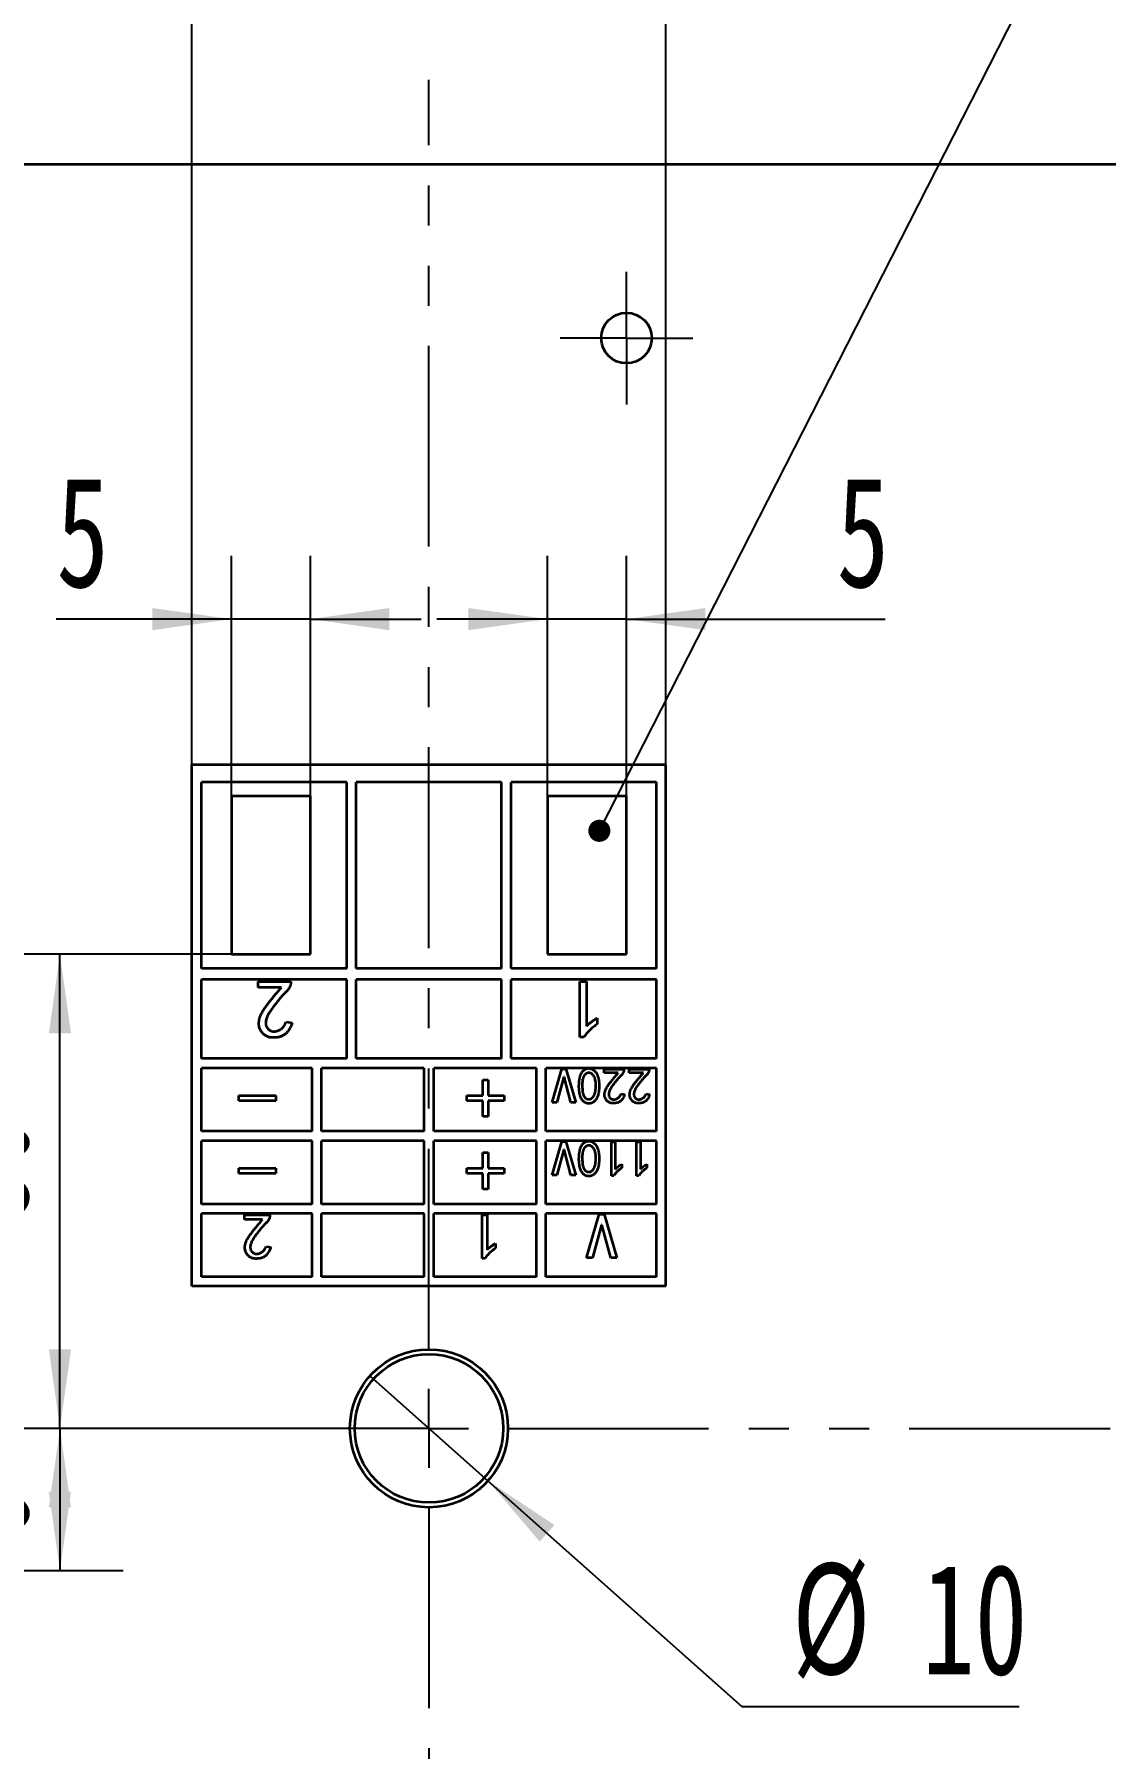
# Model space of a CAD drawing. Header units: millimetres. Extents: x 0 to 515, y -34 to 231.
# Drawn here: x 228.6 to 262.5, y 122.2 to 176.5 of the extents above; entities that cross this region are included whole.
import ezdxf

# ---------------------------------------------------------------- set-up
doc = ezdxf.new("R2010")
doc.units = ezdxf.units.MM
doc.linetypes.add('PHANTOM', pattern=[12.7, 6.35, -1.27, 1.27, -1.27, 1.27, -1.27])
for name, color, linetype in [('中心线层', 1, 'PHANTOM'), ('文字层', 5, 'Continuous'), ('标注层', 6, 'Continuous'), ('细实线层', 250, 'Continuous')]:
    doc.layers.add(name, color=color, linetype=linetype)
doc.styles.add('SLDTEXTSTYLE1', font='TXT', dxfattribs={"width": 0.7})
doc.dimstyles.new('SLDDIMSTYLE10', dxfattribs={"dimtxt": 0.18, "dimasz": 0.7, "dimexe": 0, "dimexo": 0.0625, "dimgap": 0, "dimtad": 0, "dimtih": 1, "dimtoh": 1, "dimdec": 0, "dimrnd": 1e-09, "dimzin": 0, "dimdsep": 46, "dimtxsty": 'Standard', "dimblk1": 'DOT', "dimblk2": 'DOT', "dimsah": 1, "dimcen": 0.09, "dimadec": 0, "dimazin": 0, "dimtfac": 0.7, "dimtdec": 0, "dimtofl": 0, "dimtmove": 0, "dimatfit": 3, "dimldrblk": 'DOT', "dimfxl": 0, "dimfrac": 2, "dimtolj": 1, "dimtzin": 0, "dimarcsym": 0})
doc.dimstyles.new('SLDDIMSTYLE4', dxfattribs={"dimtxt": 3.5, "dimasz": 2.5, "dimexe": 0, "dimexo": 0.0625, "dimgap": 0.875, "dimtad": 2, "dimlfac": 2, "dimrnd": 1e-09, "dimzin": 12, "dimdsep": 46, "dimtxsty": 'SLDTEXTSTYLE1', "dimsah": 1, "dimcen": 0.09, "dimadec": 0, "dimazin": 3, "dimtfac": 1, "dimtofl": 0, "dimtmove": 0, "dimatfit": 3, "dimfxl": 0, "dimfrac": 2, "dimtolj": 1, "dimtzin": 12, "dimarcsym": 0})
doc.dimstyles.new('SLDDIMSTYLE5', dxfattribs={"dimtxt": 3.5, "dimasz": 2.5, "dimexe": 0, "dimexo": 0.0625, "dimgap": 0.875, "dimtad": 2, "dimlfac": 2, "dimrnd": 1e-09, "dimzin": 12, "dimdsep": 46, "dimtxsty": 'SLDTEXTSTYLE1', "dimsah": 1, "dimcen": 0.09, "dimadec": 0, "dimazin": 3, "dimtfac": 1, "dimtmove": 0, "dimatfit": 0, "dimfxl": 0, "dimfrac": 2, "dimtolj": 1, "dimtzin": 12, "dimarcsym": 0})
doc.dimstyles.new('SLDDIMSTYLE9', dxfattribs={"dimtxt": 3.5, "dimasz": 2.5, "dimexe": 0, "dimexo": 0.0625, "dimgap": 0.875, "dimtad": 0, "dimtih": 1, "dimtoh": 1, "dimlfac": 2, "dimrnd": 1e-09, "dimzin": 12, "dimdsep": 46, "dimtxsty": 'SLDTEXTSTYLE1', "dimblk1": 'NONE', "dimsah": 1, "dimcen": 0, "dimadec": 0, "dimazin": 3, "dimtfac": 1, "dimtmove": 0, "dimatfit": 3, "dimldrblk": 'NONE', "dimfxl": 0, "dimfrac": 2, "dimtolj": 1, "dimtzin": 12, "dimarcsym": 0})

# ---------------------------------------------------------------- blocks, each defined once
blk = doc.blocks.new('_D_9')
at = {"layer": '细实线层'}
for p, q in [((217.856, 141.602), (217.856, 179.672)), ((233.606, 153.352), (233.606, 179.672)), ((217.856, 177.672), (233.606, 177.672))]:
    blk.add_line(p, q, dxfattribs=at)
for points in [[(217.856, 177.672), (220.356, 177.322), (220.356, 178.022)], [(233.606, 177.672), (231.106, 178.022), (231.106, 177.322)]]:
    blk.add_solid(points, dxfattribs=at)
at = {"layer": '细实线层', "insert": (225.478, 182.183), "char_height": 3.5, "attachment_point": 1, "style": 'SLDTEXTSTYLE1'}
blk.add_mtext('31.5', dxfattribs=at)
blk = doc.blocks.new('_D_10')
at = {"layer": '细实线层'}
for p, q in [((233.606, 153.352), (233.606, 179.672)), ((248.606, 153.352), (248.606, 179.672)), ((248.606, 177.672), (233.606, 177.672))]:
    blk.add_line(p, q, dxfattribs=at)
for points in [[(233.606, 177.672), (236.106, 177.322), (236.106, 178.022)], [(248.606, 177.672), (246.106, 178.022), (246.106, 177.322)]]:
    blk.add_solid(points, dxfattribs=at)
at = {"layer": '细实线层', "insert": (239.979, 182.183), "char_height": 3.5, "attachment_point": 1, "style": 'SLDTEXTSTYLE1'}
blk.add_mtext('30', dxfattribs=at)
blk = doc.blocks.new('_D_11')
at = {"layer": '细实线层'}
for p, q in [((234.856, 152.352), (234.856, 159.959)), ((237.356, 152.352), (237.356, 159.959)), ((234.856, 157.959), (229.314, 157.959)), ((237.356, 157.959), (234.856, 157.959)), ((237.356, 157.959), (240.856, 157.959))]:
    blk.add_line(p, q, dxfattribs=at)
for points in [[(234.856, 157.959), (232.356, 158.309), (232.356, 157.609)], [(237.356, 157.959), (239.856, 157.609), (239.856, 158.309)]]:
    blk.add_solid(points, dxfattribs=at)
at = {"layer": '细实线层', "insert": (229.314, 162.471), "char_height": 3.5, "attachment_point": 1, "style": 'SLDTEXTSTYLE1'}
blk.add_mtext('5', dxfattribs=at)
blk = doc.blocks.new('_D_12')
at = {"layer": '细实线层'}
for p, q in [((244.856, 152.352), (244.856, 159.959)), ((247.356, 152.352), (247.356, 159.959)), ((244.856, 157.959), (241.356, 157.959)), ((247.356, 157.959), (244.856, 157.959)), ((247.356, 157.959), (255.539, 157.959))]:
    blk.add_line(p, q, dxfattribs=at)
for points in [[(244.856, 157.959), (242.356, 158.309), (242.356, 157.609)], [(247.356, 157.959), (249.856, 157.609), (249.856, 158.309)]]:
    blk.add_solid(points, dxfattribs=at)
at = {"layer": '细实线层', "insert": (254.003, 162.471), "char_height": 3.5, "attachment_point": 1, "style": 'SLDTEXTSTYLE1'}
blk.add_mtext('5', dxfattribs=at)
blk = doc.blocks.new('_D_19')
at = {"layer": '细实线层'}
for p, q in [((229.43, 132.352), (229.43, 127.852)), ((216.856, 127.852), (231.43, 127.852))]:
    blk.add_line(p, q, dxfattribs=at)
for points in [[(229.43, 132.352), (229.08, 129.852), (229.78, 129.852)], [(229.43, 127.852), (229.78, 130.352), (229.08, 130.352)]]:
    blk.add_solid(points, dxfattribs=at)
at = {"layer": '细实线层', "insert": (224.918, 128.956), "char_height": 3.5, "attachment_point": 1, "rotation": 90, "style": 'SLDTEXTSTYLE1'}
blk.add_mtext('9', dxfattribs=at)
blk = doc.blocks.new('_D_20')
at = {"layer": '细实线层'}
for p, q in [((234.856, 147.352), (227.43, 147.352)), ((229.43, 132.352), (229.43, 147.352)), ((241.106, 132.352), (227.43, 132.352))]:
    blk.add_line(p, q, dxfattribs=at)
for points in [[(229.43, 147.352), (229.08, 144.852), (229.78, 144.852)], [(229.43, 132.352), (229.78, 134.852), (229.08, 134.852)]]:
    blk.add_solid(points, dxfattribs=at)
at = {"layer": '细实线层', "insert": (224.918, 138.894), "char_height": 3.5, "attachment_point": 1, "rotation": 90, "style": 'SLDTEXTSTYLE1'}
blk.add_mtext('30', dxfattribs=at)
blk = doc.blocks.new('_D_21')
at = {"layer": '标注层'}
for p, q in [((239.237, 134.013), (242.974, 130.692)), ((242.974, 130.692), (251.007, 123.554)), ((251.007, 123.554), (259.782, 123.554))]:
    blk.add_line(p, q, dxfattribs=at)
blk.add_solid([(242.974, 130.692), (244.611, 128.769), (245.076, 129.293)], dxfattribs=at)
at = {"layer": '标注层', "char_height": 3.5, "attachment_point": 1, "style": 'SLDTEXTSTYLE1'}
for s, insert in [('%%c', (252.595, 128.08)), ('10', (256.709, 128.066))]:
    blk.add_mtext(s, dxfattribs=dict(at, insert=insert))
blk = doc.blocks.new('_None')
blk = doc.blocks.new('_Dot')
at = {"color": 0, "linetype": 'ByBlock', "lineweight": -2}
blk.add_line((-0.5, 0), (-1, 0), dxfattribs=at)
at = {"color": 0, "linetype": 'ByBlock', "const_width": 0.5}
blk.add_lwpolyline([(-0.25, 0, 1), (0.25, 0, 1)], format="xyb", close=True, dxfattribs=at)
blk = doc.blocks.new('SW_CENTERMARKSYMBOL_9')
at = {"layer": '中心线层', "color": 0}
for p, q in [((0, 2.5), (0, 42.67)), ((0, 0), (0, 1.25)), ((-2.5, 0), (-45.354, 0)), ((0, 0), (-1.25, 0)), ((0, 0), (0, -1.25)), ((0, 0), (1.25, 0)), ((2.5, 0), (40.924, 0)), ((0, -2.5), (0, -44.435))]:
    blk.add_line(p, q, dxfattribs=at)
blk = doc.blocks.new('SW_CENTERMARKSYMBOL_10')
at = {"layer": '中心线层', "color": 0}
for p, q in [((0, 1.25), (0, 2.1)), ((0, 0), (0, 1.25)), ((-1.25, 0), (-2.1, 0)), ((0, 0), (-1.25, 0)), ((0, 0), (0, -1.25)), ((0, 0), (1.25, 0)), ((1.25, 0), (2.1, 0)), ((0, -1.25), (0, -2.1))]:
    blk.add_line(p, q, dxfattribs=at)

msp = doc.modelspace()

# ---------------------------------------------------------------- linework, layer by layer
at = {"color": 7, "linetype": 'Continuous', "lineweight": 35}
for p, q in [((203.6056, 172.3522), (278.6056, 172.3522)), ((233.6056, 136.8522), (233.6056, 153.3522)), ((248.6056, 153.3522), (233.6056, 153.3522)), ((248.6056, 136.8522), (248.6056, 153.3522)), ((233.9056, 146.9022), (233.9056, 152.8022)), ((238.5056, 152.8022), (233.9056, 152.8022)), ((238.5056, 146.9022), (238.5056, 152.8022)), ((243.4056, 152.8022), (238.8056, 152.8022)), ((238.8056, 146.9022), (238.8056, 152.8022)), ((243.4056, 146.9022), (243.4056, 152.8022)), ((243.7056, 146.9022), (243.7056, 152.8022)), ((248.3056, 152.8022), (243.7056, 152.8022)), ((248.3056, 146.9022), (248.3056, 152.8022)), ((234.8556, 152.3522), (234.8556, 147.3522)), ((237.3556, 152.3522), (234.8556, 152.3522)), ((237.3556, 147.3522), (237.3556, 152.3522)), ((244.8556, 152.3522), (244.8556, 147.3522)), ((247.3556, 152.3522), (244.8556, 152.3522)), ((247.3556, 147.3522), (247.3556, 152.3522)), ((234.8556, 147.3522), (237.3556, 147.3522)), ((244.8556, 147.3522), (247.3556, 147.3522)), ((238.5056, 146.9022), (233.9056, 146.9022)), ((233.9056, 144.0521), (233.9056, 146.5521)), ((238.5056, 146.5521), (233.9056, 146.5521)), ((235.7041, 146.4907), (236.7377, 146.4907)), ((235.7041, 146.3065), (235.7041, 146.4907)), ((236.7377, 146.4907), (236.7377, 146.4497)), ((238.5056, 144.0521), (238.5056, 146.5521)), ((243.4056, 146.9022), (238.8056, 146.9022)), ((243.4056, 146.5521), (238.8056, 146.5521)), ((238.8056, 144.0521), (238.8056, 146.5521)), ((243.4056, 144.0521), (243.4056, 146.5521)), ((248.3056, 146.9022), (243.7056, 146.9022)), ((243.7056, 144.0521), (243.7056, 146.5521)), ((248.3056, 146.5521), (243.7056, 146.5521)), ((245.8828, 146.4907), (246.0875, 146.4907)), ((245.8828, 144.7304), (245.8828, 146.4907)), ((246.0875, 146.4907), (246.0875, 145.0784)), ((248.3056, 144.0521), (248.3056, 146.5521)), ((236.441, 146.3065), (235.7041, 146.3065)), ((236.5842, 145.2114), (236.7787, 145.1807)), ((246.4252, 145.3342), (246.4252, 145.1398)), ((246.0056, 144.7304), (245.8828, 144.7304)), ((238.5056, 144.0521), (233.9056, 144.0521)), ((243.4056, 144.0521), (238.8056, 144.0521)), ((248.3056, 144.0521), (243.7056, 144.0521)), ((237.4056, 143.7521), (233.9056, 143.7521)), ((233.9056, 141.7521), (233.9056, 143.7521)), ((237.4056, 141.7521), (237.4056, 143.7521)), ((240.9556, 143.7521), (237.7056, 143.7521)), ((237.7056, 141.7521), (237.7056, 143.7521)), ((240.9556, 141.7521), (240.9556, 143.7521)), ((244.5056, 143.7521), (241.2556, 143.7521)), ((241.2556, 141.7521), (241.2556, 143.7521)), ((242.8089, 143.3837), (242.9829, 143.3837)), ((242.8089, 142.8822), (242.8089, 143.3837)), ((242.9829, 143.3837), (242.9829, 142.8822)), ((244.5056, 141.7521), (244.5056, 143.7521)), ((248.3056, 143.7521), (244.8056, 143.7521)), ((244.8056, 141.7521), (244.8056, 143.7521)), ((245.0043, 142.66), (245.3145, 143.7335)), ((245.3704, 143.4728), (245.1532, 142.66)), ((245.3145, 143.7335), (245.4386, 143.7335)), ((245.3828, 143.4728), (245.3704, 143.4728)), ((245.6, 142.66), (245.3828, 143.4728)), ((245.4386, 143.7335), (245.7489, 142.66)), ((246.6487, 143.7148), (247.2754, 143.7148)), ((246.6487, 143.6032), (246.6487, 143.7148)), ((247.0954, 143.6032), (246.6487, 143.6032)), ((247.2754, 143.7148), (247.2754, 143.69)), ((247.4429, 143.7148), (248.0696, 143.7148)), ((247.4429, 143.6032), (247.4429, 143.7148)), ((247.8897, 143.6032), (247.4429, 143.6032)), ((248.0696, 143.7148), (248.0696, 143.69)), ((248.3056, 141.7521), (248.3056, 143.7521)), ((235.0927, 142.8822), (236.2594, 142.8822)), ((235.0927, 142.7184), (235.0927, 142.8822)), ((236.2594, 142.7184), (235.0927, 142.7184)), ((236.2594, 142.8822), (236.2594, 142.7184)), ((242.3075, 142.8822), (242.8089, 142.8822)), ((242.3075, 142.7184), (242.3075, 142.8822)), ((242.8089, 142.7184), (242.3075, 142.7184)), ((242.8089, 142.217), (242.8089, 142.7184)), ((242.9829, 142.8822), (243.4844, 142.8822)), ((242.9829, 142.7184), (242.9829, 142.217)), ((243.4844, 142.7184), (242.9829, 142.7184)), ((243.4844, 142.8822), (243.4844, 142.7184)), ((247.1823, 142.9392), (247.3002, 142.9206)), ((247.9766, 142.9392), (248.0945, 142.9206)), ((242.9829, 142.217), (242.8089, 142.217)), ((245.1532, 142.66), (245.0043, 142.66)), ((245.7489, 142.66), (245.6, 142.66)), ((237.4056, 141.7521), (233.9056, 141.7521)), ((240.9556, 141.7521), (237.7056, 141.7521)), ((244.5056, 141.7521), (241.2556, 141.7521)), ((248.3056, 141.7521), (244.8056, 141.7521)), ((237.4056, 141.4521), (233.9056, 141.4521)), ((233.9056, 139.4521), (233.9056, 141.4521)), ((237.4056, 139.4521), (237.4056, 141.4521)), ((237.7056, 139.4521), (237.7056, 141.4521)), ((240.9556, 141.4521), (237.7056, 141.4521)), ((240.9556, 139.4521), (240.9556, 141.4521)), ((241.2556, 139.4521), (241.2556, 141.4521)), ((244.5056, 141.4521), (241.2556, 141.4521)), ((242.8089, 141.0837), (242.9829, 141.0837)), ((242.8089, 140.5823), (242.8089, 141.0837)), ((242.9829, 141.0837), (242.9829, 140.5823)), ((244.5056, 139.4521), (244.5056, 141.4521)), ((248.3056, 141.4521), (244.8056, 141.4521)), ((244.8056, 139.4521), (244.8056, 141.4521)), ((245.0043, 140.36), (245.3145, 141.4335)), ((245.3704, 141.1729), (245.1532, 140.36)), ((245.3145, 141.4335), (245.4386, 141.4335)), ((245.3828, 141.1729), (245.3704, 141.1729)), ((245.6, 140.36), (245.3828, 141.1729)), ((245.4386, 141.4335), (245.7489, 140.36)), ((246.8783, 141.4149), (247.0024, 141.4149)), ((246.8783, 140.3476), (246.8783, 141.4149)), ((247.0024, 141.4149), (247.0024, 140.5586)), ((247.6725, 141.4149), (247.7966, 141.4149)), ((247.6725, 140.3476), (247.6725, 141.4149)), ((247.7966, 141.4149), (247.7966, 140.5586)), ((248.3056, 139.4521), (248.3056, 141.4521)), ((235.0927, 140.5823), (236.2594, 140.5823)), ((235.0927, 140.4185), (235.0927, 140.5823)), ((236.2594, 140.5823), (236.2594, 140.4185)), ((242.3075, 140.5823), (242.8089, 140.5823)), ((242.3075, 140.4185), (242.3075, 140.5823)), ((242.9829, 140.5823), (243.4844, 140.5823)), ((243.4844, 140.5823), (243.4844, 140.4185)), ((247.2071, 140.7137), (247.2071, 140.5958)), ((248.0014, 140.7137), (248.0014, 140.5958)), ((236.2594, 140.4185), (235.0927, 140.4185)), ((242.8089, 140.4185), (242.3075, 140.4185)), ((242.8089, 139.9171), (242.8089, 140.4185)), ((242.9829, 140.4185), (242.9829, 139.9171)), ((243.4844, 140.4185), (242.9829, 140.4185)), ((245.1532, 140.36), (245.0043, 140.36)), ((245.7489, 140.36), (245.6, 140.36)), ((246.9527, 140.3476), (246.8783, 140.3476)), ((247.747, 140.3476), (247.6725, 140.3476)), ((237.4056, 139.4521), (233.9056, 139.4521)), ((240.9556, 139.4521), (237.7056, 139.4521)), ((244.5056, 139.4521), (241.2556, 139.4521)), ((242.9829, 139.9171), (242.8089, 139.9171)), ((248.3056, 139.4521), (244.8056, 139.4521)), ((233.9056, 137.1522), (233.9056, 139.1522)), ((237.4056, 139.1522), (233.9056, 139.1522)), ((235.2647, 139.1043), (236.0704, 139.1043)), ((235.2647, 138.9607), (235.2647, 139.1043)), ((235.8391, 138.9607), (235.2647, 138.9607)), ((236.0704, 139.1043), (236.0704, 139.0724)), ((237.4056, 137.1522), (237.4056, 139.1522)), ((240.9556, 139.1522), (237.7056, 139.1522)), ((237.7056, 137.1522), (237.7056, 139.1522)), ((240.9556, 137.1522), (240.9556, 139.1522)), ((241.2556, 137.1522), (241.2556, 139.1522)), ((244.5056, 139.1522), (241.2556, 139.1522)), ((242.7848, 139.1043), (242.9444, 139.1043)), ((242.7848, 137.7321), (242.7848, 139.1043)), ((242.9444, 139.1043), (242.9444, 138.0034)), ((244.5056, 137.1522), (244.5056, 139.1522)), ((248.3056, 139.1522), (244.8056, 139.1522)), ((244.8056, 137.1522), (244.8056, 139.1522)), ((246.0928, 137.7481), (246.4918, 139.1283)), ((246.4918, 139.1283), (246.6513, 139.1283)), ((246.6513, 139.1283), (247.0502, 137.7481)), ((248.3056, 137.1522), (248.3056, 139.1522)), ((246.5636, 138.7932), (246.2843, 137.7481)), ((246.5795, 138.7932), (246.5636, 138.7932)), ((246.8587, 137.7481), (246.5795, 138.7932)), ((235.9508, 138.1071), (236.1024, 138.0831)), ((243.2077, 138.2028), (243.2077, 138.0512)), ((242.8806, 137.7321), (242.7848, 137.7321)), ((246.2843, 137.7481), (246.0928, 137.7481)), ((247.0502, 137.7481), (246.8587, 137.7481)), ((248.6056, 136.8522), (233.6056, 136.8522)), ((237.4056, 137.1522), (233.9056, 137.1522)), ((240.9556, 137.1522), (237.7056, 137.1522)), ((244.5056, 137.1522), (241.2556, 137.1522)), ((248.3056, 137.1522), (244.8056, 137.1522))]:
    msp.add_line(p, q, dxfattribs=at)
for centre, radius in [((247.3556, 166.8522), 0.8), ((241.1056, 132.3522), 2.5), ((241.1056, 132.3522), 2.35)]:
    msp.add_circle(centre, radius, dxfattribs=at)
for points, knots in [([(236.267, 144.7202), (236.2503, 144.7189), (236.2179, 144.7162), (236.1704, 144.7159), (236.1256, 144.7184), (236.0826, 144.7245), (236.0406, 144.7347), (235.9987, 144.7506), (235.9562, 144.7713), (235.9129, 144.7963), (235.8711, 144.828), (235.8328, 144.8671), (235.7992, 144.9136), (235.7692, 144.9662), (235.7449, 145.0252), (235.7303, 145.0911), (235.725, 145.1623), (235.7279, 145.2252), (235.7351, 145.2785), (235.745, 145.3212), (235.7595, 145.3656), (235.7768, 145.4122), (235.799, 145.4604), (235.8249, 145.5107), (235.8548, 145.5628), (235.8828, 145.6074), (235.9078, 145.6447), (235.9284, 145.6754), (235.9518, 145.7077), (235.9771, 145.7421), (236.0044, 145.7784), (236.0336, 145.8168), (236.0651, 145.8569), (236.0986, 145.8991), (236.134, 145.9434), (236.1721, 145.9892), (236.2118, 146.0373), (236.2535, 146.0875), (236.2976, 146.1392), (236.3432, 146.1936), (236.3916, 146.2492), (236.4243, 146.2871), (236.441, 146.3065)], [0, 0, 0, 0, 0.0231055, 0.0449357, 0.065579, 0.0851639, 0.1047746, 0.1252755, 0.1469895, 0.1700817, 0.1942523, 0.2191978, 0.2454292, 0.2733503, 0.3027312, 0.3333608, 0.3661226, 0.4012597, 0.4201284, 0.4403779, 0.4618077, 0.4845775, 0.5091187, 0.5350496, 0.562819, 0.5920855, 0.607827, 0.6249253, 0.6431962, 0.6629309, 0.6838872, 0.7060667, 0.7295778, 0.7543152, 0.7805251, 0.8079385, 0.8367159, 0.8667228, 0.8980723, 0.9307857, 0.964711, 1, 1, 1, 1]), ([(236.7377, 146.4497), (236.7365, 146.4371), (236.734, 146.4119), (236.7254, 146.3748), (236.7132, 146.3386), (236.6973, 146.3033), (236.6775, 146.2689), (236.6532, 146.2361), (236.6261, 146.2034), (236.5936, 146.1726), (236.5587, 146.1397), (236.5224, 146.1022), (236.4832, 146.0611), (236.4424, 146.0149), (236.399, 145.9648), (236.3533, 145.9104), (236.3056, 145.8516), (236.2568, 145.7897), (236.2087, 145.7278), (236.1646, 145.6679), (236.1241, 145.6122), (236.0884, 145.56), (236.0577, 145.511), (236.0312, 145.4659), (236.0085, 145.4248), (235.9858, 145.3758), (235.9645, 145.3192), (235.9477, 145.2549), (235.9401, 145.1954), (235.9431, 145.1408), (235.9549, 145.0909), (235.9754, 145.0456), (236.0043, 145.0048), (236.0409, 144.9697), (236.0829, 144.9409), (236.1298, 144.9222), (236.1797, 144.9124), (236.232, 144.9133), (236.2848, 144.9225), (236.3371, 144.9395), (236.388, 144.9641), (236.4375, 144.9957), (236.4835, 145.0362), (236.5238, 145.0861), (236.5582, 145.1452), (236.5753, 145.1888), (236.5842, 145.2114)], [0, 0, 0, 0, 0.0155284, 0.0308635, 0.046319, 0.0620519, 0.0780775, 0.0946385, 0.1118133, 0.1298019, 0.1492124, 0.1703635, 0.193485, 0.2184908, 0.245599, 0.2743807, 0.3051781, 0.3379977, 0.3705325, 0.4008444, 0.4287863, 0.4545299, 0.4780146, 0.4993006, 0.5184099, 0.5352408, 0.5651957, 0.592082, 0.6161401, 0.6380681, 0.6585233, 0.6783266, 0.6983465, 0.719172, 0.739954, 0.7600811, 0.7803401, 0.8016172, 0.823517, 0.8455552, 0.8684505, 0.8923137, 0.9169995, 0.942861, 0.9703617, 1, 1, 1, 1]), ([(236.7787, 145.1807), (236.7718, 145.1617), (236.7585, 145.1247), (236.7355, 145.0719), (236.7117, 145.0228), (236.6864, 144.9777), (236.6595, 144.9366), (236.631, 144.8996), (236.6011, 144.8666), (236.5697, 144.8375), (236.537, 144.8118), (236.5023, 144.79), (236.4667, 144.7705), (236.4296, 144.7541), (236.3911, 144.7408), (236.3509, 144.7311), (236.3095, 144.7236), (236.2813, 144.7214), (236.267, 144.7202)], [0, 0, 0, 0, 0.0824056, 0.1603254, 0.2342128, 0.3044991, 0.3710195, 0.4341252, 0.4946075, 0.5521497, 0.6082585, 0.6637979, 0.7188391, 0.7734478, 0.828949, 0.8846218, 0.941567, 1, 1, 1, 1]), ([(246.4252, 145.1398), (246.4042, 145.1252), (246.3624, 145.0963), (246.3032, 145.0493), (246.2461, 145.0014), (246.1921, 144.9511), (246.141, 144.8989), (246.0929, 144.8447), (246.0474, 144.7888), (246.0195, 144.7499), (246.0056, 144.7304)], [0, 0, 0, 0, 0.1300632, 0.2583081, 0.3846871, 0.5093517, 0.6334862, 0.7564645, 0.8780769, 1, 1, 1, 1]), ([(246.0875, 145.0784), (246.1108, 145.1007), (246.1588, 145.1468), (246.2395, 145.2108), (246.3285, 145.2743), (246.3923, 145.3139), (246.4252, 145.3342)], [0, 0, 0, 0, 0.2279817, 0.46982636, 0.72714039, 1, 1, 1, 1]), ([(246.4997, 143.1221), (246.4992, 143.1088), (246.498, 143.0828), (246.4947, 143.0449), (246.4907, 143.009), (246.4854, 142.9754), (246.4789, 142.9439), (246.4717, 142.9144), (246.4632, 142.8871), (246.4507, 142.8538), (246.4321, 142.8156), (246.4053, 142.7736), (246.3744, 142.7358), (246.345, 142.7081), (246.3196, 142.6886), (246.2992, 142.676), (246.2779, 142.6651), (246.2553, 142.6567), (246.232, 142.6496), (246.2074, 142.6449), (246.1818, 142.6419), (246.1555, 142.641), (246.1289, 142.6422), (246.1028, 142.6463), (246.0776, 142.6535), (246.0533, 142.6635), (246.03, 142.6762), (246.0076, 142.6917), (245.9861, 142.7101), (245.9657, 142.7311), (245.9464, 142.7542), (245.9291, 142.7791), (245.9129, 142.8052), (245.8992, 142.833), (245.8865, 142.8621), (245.876, 142.8927), (245.8673, 142.9247), (245.8578, 142.97), (245.8493, 143.03), (245.8434, 143.1059), (245.842, 143.1869), (245.8441, 143.2569), (245.8479, 143.3136), (245.8522, 143.3549), (245.858, 143.3941), (245.8648, 143.4313), (245.8732, 143.4664), (245.8832, 143.4994), (245.894, 143.5305), (245.9068, 143.5595), (245.9207, 143.5865), (245.9365, 143.6112), (245.9536, 143.634), (245.9725, 143.6547), (245.9935, 143.6729), (246.0157, 143.6893), (246.0398, 143.7033), (246.0652, 143.7152), (246.0913, 143.7247), (246.1178, 143.7309), (246.1443, 143.7345), (246.1709, 143.7345), (246.1975, 143.7322), (246.2239, 143.7262), (246.2504, 143.7175), (246.2765, 143.7057), (246.3016, 143.6921), (246.3252, 143.6774), (246.3466, 143.6615), (246.3663, 143.6447), (246.3841, 143.6267), (246.4, 143.6076), (246.4139, 143.5874), (246.4293, 143.5589), (246.4459, 143.5221), (246.4631, 143.4768), (246.4771, 143.4304), (246.4861, 143.3904), (246.492, 143.357), (246.4953, 143.3298), (246.4982, 143.3004), (246.4999, 143.2689), (246.501, 143.2352), (246.5015, 143.1994), (246.5009, 143.1614), (246.5002, 143.1355), (246.4997, 143.1221)], [0, 0, 0, 0, 0.0140529, 0.027409, 0.0400748, 0.0519958, 0.0632741, 0.0739158, 0.0839672, 0.09336, 0.1112884, 0.1286279, 0.1456471, 0.1625935, 0.170998, 0.179368, 0.1877725, 0.196146, 0.2047214, 0.2134371, 0.2224511, 0.2318128, 0.2411814, 0.2504104, 0.2595506, 0.2687021, 0.2779779, 0.2874864, 0.2973285, 0.307709, 0.3183045, 0.328956, 0.3396349, 0.3505643, 0.361621, 0.3729717, 0.3845943, 0.3965537, 0.4216595, 0.4483585, 0.4766744, 0.5068528, 0.5220524, 0.5365709, 0.5505097, 0.5637189, 0.576415, 0.588459, 0.6000153, 0.611104, 0.6217463, 0.6319718, 0.6419894, 0.6517502, 0.661409, 0.6711045, 0.6808292, 0.6907158, 0.7005631, 0.7100122, 0.7193662, 0.728642, 0.7379598, 0.7473731, 0.7571418, 0.7672885, 0.7774655, 0.7871778, 0.7965179, 0.805555, 0.8143952, 0.8231008, 0.8316914, 0.8401756, 0.8572107, 0.8741084, 0.8911276, 0.9082484, 0.9171725, 0.9268465, 0.9371354, 0.9482041, 0.9600674, 0.9726508, 0.9859601, 1, 1, 1, 1]), ([(246.3694, 143.0849), (246.371, 143.0989), (246.3735, 143.1265), (246.3759, 143.1675), (246.3765, 143.2072), (246.3759, 143.2459), (246.3736, 143.2834), (246.3698, 143.3197), (246.3642, 143.3548), (246.3574, 143.3885), (246.3493, 143.4206), (246.3396, 143.4504), (246.3286, 143.4778), (246.3165, 143.5028), (246.3031, 143.5254), (246.2883, 143.5454), (246.2725, 143.5633), (246.2552, 143.5784), (246.2375, 143.5911), (246.2194, 143.6009), (246.2011, 143.6079), (246.1827, 143.6121), (246.1642, 143.6136), (246.1456, 143.6118), (246.127, 143.6074), (246.1085, 143.6003), (246.0907, 143.5906), (246.0738, 143.5789), (246.0583, 143.5649), (246.0439, 143.549), (246.0311, 143.5306), (246.0194, 143.5102), (246.009, 143.4876), (245.9969, 143.4547), (245.9846, 143.4108), (245.9737, 143.356), (245.9673, 143.2988), (245.9656, 143.2401), (245.9667, 143.1819), (245.968, 143.1255), (245.9712, 143.0718), (245.975, 143.0206), (245.9814, 142.9716), (245.9932, 142.9252), (246.0097, 142.8812), (246.0267, 142.8465), (246.043, 142.8213), (246.0559, 142.8044), (246.0701, 142.7903), (246.0852, 142.7782), (246.1014, 142.7691), (246.1185, 142.7619), (246.1367, 142.7577), (246.1555, 142.7556), (246.1744, 142.756), (246.1931, 142.7593), (246.2112, 142.7651), (246.2287, 142.7737), (246.2456, 142.7848), (246.2618, 142.7986), (246.2774, 142.8151), (246.2927, 142.8338), (246.3066, 142.8556), (246.3195, 142.8801), (246.331, 142.9074), (246.3412, 142.9375), (246.3505, 142.9703), (246.3582, 143.006), (246.3645, 143.0445), (246.3679, 143.0712), (246.3694, 143.0849)], [0, 0, 0, 0, 0.0202677, 0.0399281, 0.059009, 0.0775386, 0.0955477, 0.1130721, 0.130042, 0.1466951, 0.1626362, 0.177597, 0.1917474, 0.2051133, 0.2175767, 0.2294872, 0.2408891, 0.2519064, 0.2624314, 0.2722008, 0.2815197, 0.290455, 0.299302, 0.3081579, 0.3172255, 0.3267898, 0.3365592, 0.3463795, 0.3562978, 0.3665275, 0.3772062, 0.3885181, 0.4003101, 0.4129074, 0.4390525, 0.4656973, 0.4933296, 0.5217985, 0.5501418, 0.5771709, 0.6030157, 0.6275777, 0.6510803, 0.6739485, 0.6963164, 0.7186574, 0.7294246, 0.7394835, 0.7491527, 0.7582638, 0.7671547, 0.7758583, 0.7848186, 0.7939157, 0.8030714, 0.8120277, 0.8210604, 0.830382, 0.8400166, 0.8501123, 0.8609538, 0.8725618, 0.8849193, 0.8981397, 0.9122725, 0.9275475, 0.9438163, 0.9613158, 0.980098, 1, 1, 1, 1]), ([(246.9899, 142.6413), (246.9798, 142.6405), (246.9602, 142.6389), (246.9314, 142.6388), (246.9042, 142.6402), (246.8782, 142.6439), (246.8527, 142.6501), (246.8273, 142.6598), (246.8015, 142.6724), (246.7752, 142.6875), (246.7499, 142.7067), (246.7267, 142.7304), (246.7063, 142.7586), (246.6881, 142.7905), (246.6734, 142.8263), (246.6645, 142.8662), (246.6613, 142.9094), (246.6631, 142.9475), (246.6674, 142.9798), (246.6735, 143.0058), (246.6822, 143.0327), (246.6927, 143.0609), (246.7062, 143.0902), (246.7219, 143.1207), (246.74, 143.1522), (246.757, 143.1793), (246.7722, 143.2019), (246.7847, 143.2205), (246.7989, 143.2401), (246.8142, 143.2609), (246.8308, 143.283), (246.8484, 143.3063), (246.8675, 143.3306), (246.8878, 143.3561), (246.9093, 143.383), (246.9324, 143.4108), (246.9565, 143.4399), (246.9818, 143.4704), (247.0085, 143.5018), (247.0361, 143.5347), (247.0655, 143.5684), (247.0853, 143.5914), (247.0954, 143.6032)], [0, 0, 0, 0, 0.0231055, 0.0449357, 0.065579, 0.0851639, 0.1047746, 0.1252755, 0.1469895, 0.1700817, 0.1942523, 0.2191978, 0.2454292, 0.2733503, 0.3027312, 0.3333608, 0.3661226, 0.4012597, 0.4201284, 0.4403779, 0.4618077, 0.4845775, 0.5091187, 0.5350496, 0.562819, 0.5920855, 0.607827, 0.6249253, 0.6431962, 0.6629309, 0.6838872, 0.7060667, 0.7295778, 0.7543152, 0.7805251, 0.8079385, 0.8367159, 0.8667228, 0.8980723, 0.9307857, 0.964711, 1, 1, 1, 1]), ([(247.2754, 143.69), (247.2746, 143.6823), (247.2731, 143.6671), (247.2679, 143.6446), (247.2605, 143.6226), (247.2508, 143.6012), (247.2389, 143.5804), (247.2241, 143.5605), (247.2077, 143.5407), (247.188, 143.522), (247.1668, 143.5021), (247.1448, 143.4793), (247.1211, 143.4544), (247.0963, 143.4264), (247.07, 143.396), (247.0423, 143.363), (247.0134, 143.3273), (246.9838, 143.2898), (246.9546, 143.2523), (246.9279, 143.216), (246.9033, 143.1822), (246.8816, 143.1506), (246.8631, 143.1208), (246.847, 143.0935), (246.8332, 143.0686), (246.8195, 143.0388), (246.8065, 143.0045), (246.7964, 142.9656), (246.7918, 142.9295), (246.7936, 142.8963), (246.8007, 142.8661), (246.8131, 142.8387), (246.8307, 142.8139), (246.8529, 142.7926), (246.8784, 142.7752), (246.9068, 142.7639), (246.937, 142.7579), (246.9687, 142.7585), (247.0008, 142.764), (247.0325, 142.7743), (247.0633, 142.7892), (247.0933, 142.8084), (247.1212, 142.8329), (247.1457, 142.8632), (247.1665, 142.899), (247.1769, 142.9255), (247.1823, 142.9392)], [0, 0, 0, 0, 0.0155284, 0.0308635, 0.046319, 0.0620519, 0.0780775, 0.0946385, 0.1118133, 0.1298019, 0.1492124, 0.1703635, 0.193485, 0.2184908, 0.245599, 0.2743807, 0.3051781, 0.3379977, 0.3705325, 0.4008444, 0.4287863, 0.4545299, 0.4780146, 0.4993006, 0.5184099, 0.5352408, 0.5651957, 0.592082, 0.6161401, 0.6380681, 0.6585233, 0.6783266, 0.6983465, 0.719172, 0.739954, 0.7600811, 0.7803401, 0.8016172, 0.823517, 0.8455552, 0.8684505, 0.8923137, 0.9169995, 0.942861, 0.9703617, 1, 1, 1, 1]), ([(247.7842, 142.6413), (247.7741, 142.6405), (247.7545, 142.6389), (247.7257, 142.6388), (247.6985, 142.6402), (247.6724, 142.6439), (247.6469, 142.6501), (247.6215, 142.6598), (247.5958, 142.6724), (247.5695, 142.6875), (247.5442, 142.7067), (247.521, 142.7304), (247.5006, 142.7586), (247.4824, 142.7905), (247.4677, 142.8263), (247.4588, 142.8662), (247.4556, 142.9094), (247.4573, 142.9475), (247.4617, 142.9798), (247.4677, 143.0058), (247.4765, 143.0327), (247.487, 143.0609), (247.5004, 143.0902), (247.5162, 143.1207), (247.5343, 143.1522), (247.5512, 143.1793), (247.5664, 143.2019), (247.5789, 143.2205), (247.5931, 143.2401), (247.6084, 143.2609), (247.625, 143.283), (247.6427, 143.3063), (247.6618, 143.3306), (247.6821, 143.3561), (247.7035, 143.383), (247.7267, 143.4108), (247.7507, 143.4399), (247.776, 143.4704), (247.8028, 143.5018), (247.8304, 143.5347), (247.8598, 143.5684), (247.8796, 143.5914), (247.8897, 143.6032)], [0, 0, 0, 0, 0.0231055, 0.0449357, 0.065579, 0.0851639, 0.1047746, 0.1252755, 0.1469895, 0.1700817, 0.1942523, 0.2191978, 0.2454292, 0.2733503, 0.3027312, 0.3333608, 0.3661226, 0.4012597, 0.4201284, 0.4403779, 0.4618077, 0.4845775, 0.5091187, 0.5350496, 0.562819, 0.5920855, 0.607827, 0.6249253, 0.6431962, 0.6629309, 0.6838872, 0.7060667, 0.7295778, 0.7543152, 0.7805251, 0.8079385, 0.8367159, 0.8667228, 0.8980723, 0.9307857, 0.964711, 1, 1, 1, 1]), ([(248.0696, 143.69), (248.0689, 143.6823), (248.0674, 143.6671), (248.0622, 143.6446), (248.0548, 143.6226), (248.0451, 143.6012), (248.0331, 143.5804), (248.0184, 143.5605), (248.0019, 143.5407), (247.9823, 143.522), (247.9611, 143.5021), (247.9391, 143.4793), (247.9153, 143.4544), (247.8906, 143.4264), (247.8643, 143.396), (247.8366, 143.363), (247.8076, 143.3273), (247.7781, 143.2898), (247.7489, 143.2523), (247.7221, 143.216), (247.6976, 143.1822), (247.6759, 143.1506), (247.6573, 143.1208), (247.6412, 143.0935), (247.6275, 143.0686), (247.6137, 143.0388), (247.6008, 143.0045), (247.5906, 142.9656), (247.586, 142.9295), (247.5878, 142.8963), (247.595, 142.8661), (247.6074, 142.8387), (247.6249, 142.8139), (247.6471, 142.7926), (247.6726, 142.7752), (247.701, 142.7639), (247.7313, 142.7579), (247.763, 142.7585), (247.795, 142.764), (247.8267, 142.7743), (247.8576, 142.7892), (247.8876, 142.8084), (247.9155, 142.8329), (247.94, 142.8632), (247.9608, 142.899), (247.9712, 142.9255), (247.9766, 142.9392)], [0, 0, 0, 0, 0.0155284, 0.0308635, 0.046319, 0.0620519, 0.0780775, 0.0946385, 0.1118133, 0.1298019, 0.1492124, 0.1703635, 0.193485, 0.2184908, 0.245599, 0.2743807, 0.3051781, 0.3379977, 0.3705325, 0.4008444, 0.4287863, 0.4545299, 0.4780146, 0.4993006, 0.5184099, 0.5352408, 0.5651957, 0.592082, 0.6161401, 0.6380681, 0.6585233, 0.6783266, 0.6983465, 0.719172, 0.739954, 0.7600811, 0.7803401, 0.8016172, 0.823517, 0.8455552, 0.8684505, 0.8923137, 0.9169995, 0.942861, 0.9703617, 1, 1, 1, 1]), ([(247.3002, 142.9206), (247.296, 142.909), (247.2879, 142.8866), (247.274, 142.8546), (247.2596, 142.8248), (247.2443, 142.7975), (247.228, 142.7725), (247.2106, 142.7501), (247.1925, 142.7301), (247.1735, 142.7125), (247.1537, 142.6969), (247.1326, 142.6837), (247.111, 142.6719), (247.0885, 142.6619), (247.0652, 142.6538), (247.0408, 142.648), (247.0157, 142.6434), (246.9986, 142.642), (246.9899, 142.6413)], [0, 0, 0, 0, 0.0824056, 0.1603254, 0.2342128, 0.3044991, 0.3710195, 0.4341252, 0.4946075, 0.5521497, 0.6082585, 0.6637979, 0.7188391, 0.7734478, 0.828949, 0.8846218, 0.941567, 1, 1, 1, 1]), ([(248.0945, 142.9206), (248.0903, 142.909), (248.0822, 142.8866), (248.0683, 142.8546), (248.0539, 142.8248), (248.0385, 142.7975), (248.0222, 142.7725), (248.0049, 142.7501), (247.9868, 142.7301), (247.9678, 142.7125), (247.9479, 142.6969), (247.9269, 142.6837), (247.9053, 142.6719), (247.8828, 142.6619), (247.8594, 142.6538), (247.8351, 142.648), (247.81, 142.6434), (247.7929, 142.642), (247.7842, 142.6413)], [0, 0, 0, 0, 0.0824056, 0.1603254, 0.2342128, 0.3044991, 0.3710195, 0.4341252, 0.4946075, 0.5521497, 0.6082585, 0.6637979, 0.7188391, 0.7734478, 0.828949, 0.8846218, 0.941567, 1, 1, 1, 1]), ([(246.4997, 140.8222), (246.4992, 140.8089), (246.498, 140.7829), (246.4947, 140.7449), (246.4907, 140.7091), (246.4854, 140.6754), (246.4789, 140.6439), (246.4717, 140.6144), (246.4632, 140.5871), (246.4507, 140.5539), (246.4321, 140.5156), (246.4053, 140.4737), (246.3744, 140.4359), (246.345, 140.4082), (246.3196, 140.3887), (246.2992, 140.376), (246.2779, 140.3651), (246.2553, 140.3567), (246.232, 140.3497), (246.2074, 140.345), (246.1818, 140.3419), (246.1555, 140.3411), (246.1289, 140.3423), (246.1028, 140.3464), (246.0776, 140.3536), (246.0533, 140.3635), (246.03, 140.3763), (246.0076, 140.3918), (245.9861, 140.4101), (245.9657, 140.4312), (245.9464, 140.4543), (245.9291, 140.4792), (245.9129, 140.5052), (245.8992, 140.5331), (245.8865, 140.5621), (245.876, 140.5928), (245.8673, 140.6248), (245.8578, 140.6701), (245.8493, 140.7301), (245.8434, 140.806), (245.842, 140.8869), (245.8441, 140.9569), (245.8479, 141.0137), (245.8522, 141.055), (245.858, 141.0941), (245.8648, 141.1314), (245.8732, 141.1664), (245.8832, 141.1994), (245.894, 141.2306), (245.9068, 141.2595), (245.9207, 141.2866), (245.9365, 141.3113), (245.9536, 141.3341), (245.9725, 141.3548), (245.9935, 141.3729), (246.0157, 141.3894), (246.0398, 141.4034), (246.0652, 141.4153), (246.0913, 141.4248), (246.1178, 141.4309), (246.1443, 141.4346), (246.1709, 141.4346), (246.1975, 141.4323), (246.2239, 141.4263), (246.2504, 141.4175), (246.2765, 141.4058), (246.3016, 141.3921), (246.3252, 141.3775), (246.3466, 141.3615), (246.3663, 141.3448), (246.3841, 141.3268), (246.4, 141.3077), (246.4139, 141.2874), (246.4293, 141.2589), (246.4459, 141.2222), (246.4631, 141.1769), (246.4771, 141.1304), (246.4861, 141.0905), (246.492, 141.0571), (246.4953, 141.0298), (246.4982, 141.0005), (246.4999, 140.969), (246.501, 140.9353), (246.5015, 140.8994), (246.5009, 140.8615), (246.5002, 140.8355), (246.4997, 140.8222)], [0, 0, 0, 0, 0.0140529, 0.027409, 0.0400748, 0.0519958, 0.0632741, 0.0739158, 0.0839672, 0.09336, 0.1112884, 0.1286279, 0.1456471, 0.1625935, 0.170998, 0.179368, 0.1877725, 0.196146, 0.2047214, 0.2134371, 0.2224511, 0.2318128, 0.2411814, 0.2504104, 0.2595506, 0.2687021, 0.2779779, 0.2874864, 0.2973285, 0.307709, 0.3183045, 0.328956, 0.3396349, 0.3505643, 0.361621, 0.3729717, 0.3845943, 0.3965537, 0.4216595, 0.4483585, 0.4766744, 0.5068528, 0.5220524, 0.5365709, 0.5505097, 0.5637189, 0.576415, 0.588459, 0.6000153, 0.611104, 0.6217463, 0.6319718, 0.6419894, 0.6517502, 0.661409, 0.6711045, 0.6808292, 0.6907158, 0.7005631, 0.7100122, 0.7193662, 0.728642, 0.7379598, 0.7473731, 0.7571418, 0.7672885, 0.7774655, 0.7871778, 0.7965179, 0.805555, 0.8143952, 0.8231008, 0.8316914, 0.8401756, 0.8572107, 0.8741084, 0.8911276, 0.9082484, 0.9171725, 0.9268465, 0.9371354, 0.9482041, 0.9600674, 0.9726508, 0.9859601, 1, 1, 1, 1]), ([(246.3694, 140.785), (246.371, 140.799), (246.3735, 140.8266), (246.3759, 140.8675), (246.3765, 140.9073), (246.3759, 140.946), (246.3736, 140.9835), (246.3698, 141.0197), (246.3642, 141.0548), (246.3574, 141.0886), (246.3493, 141.1206), (246.3396, 141.1504), (246.3286, 141.1778), (246.3165, 141.2029), (246.3031, 141.2255), (246.2883, 141.2455), (246.2725, 141.2634), (246.2552, 141.2785), (246.2375, 141.2911), (246.2194, 141.301), (246.2011, 141.3079), (246.1827, 141.3122), (246.1642, 141.3136), (246.1456, 141.3119), (246.127, 141.3074), (246.1085, 141.3003), (246.0907, 141.2906), (246.0738, 141.2789), (246.0583, 141.2649), (246.0439, 141.249), (246.0311, 141.2306), (246.0194, 141.2102), (246.009, 141.1877), (245.9969, 141.1547), (245.9846, 141.1109), (245.9737, 141.0561), (245.9673, 140.9989), (245.9656, 140.9402), (245.9667, 140.8819), (245.968, 140.8255), (245.9712, 140.7718), (245.975, 140.7206), (245.9814, 140.6717), (245.9932, 140.6253), (246.0097, 140.5813), (246.0267, 140.5466), (246.043, 140.5214), (246.0559, 140.5045), (246.0701, 140.4903), (246.0852, 140.4783), (246.1014, 140.4692), (246.1185, 140.462), (246.1367, 140.4578), (246.1555, 140.4557), (246.1744, 140.456), (246.1931, 140.4594), (246.2112, 140.4651), (246.2287, 140.4738), (246.2456, 140.4849), (246.2618, 140.4987), (246.2774, 140.5151), (246.2927, 140.5339), (246.3066, 140.5557), (246.3195, 140.5801), (246.331, 140.6075), (246.3412, 140.6375), (246.3505, 140.6703), (246.3582, 140.706), (246.3645, 140.7446), (246.3679, 140.7712), (246.3694, 140.785)], [0, 0, 0, 0, 0.0202677, 0.0399281, 0.059009, 0.0775386, 0.0955477, 0.1130721, 0.130042, 0.1466951, 0.1626362, 0.177597, 0.1917474, 0.2051133, 0.2175767, 0.2294872, 0.2408891, 0.2519064, 0.2624314, 0.2722008, 0.2815197, 0.290455, 0.299302, 0.3081579, 0.3172255, 0.3267898, 0.3365592, 0.3463795, 0.3562978, 0.3665275, 0.3772062, 0.3885181, 0.4003101, 0.4129074, 0.4390525, 0.4656973, 0.4933296, 0.5217985, 0.5501418, 0.5771709, 0.6030157, 0.6275777, 0.6510803, 0.6739485, 0.6963164, 0.7186574, 0.7294246, 0.7394835, 0.7491527, 0.7582638, 0.7671547, 0.7758583, 0.7848186, 0.7939157, 0.8030714, 0.8120277, 0.8210604, 0.830382, 0.8400166, 0.8501123, 0.8609538, 0.8725618, 0.8849193, 0.8981397, 0.9122725, 0.9275475, 0.9438163, 0.9613158, 0.980098, 1, 1, 1, 1]), ([(247.2071, 140.5958), (247.1944, 140.587), (247.1691, 140.5695), (247.1332, 140.541), (247.0986, 140.5119), (247.0658, 140.4814), (247.0348, 140.4498), (247.0057, 140.4169), (246.9781, 140.383), (246.9612, 140.3594), (246.9527, 140.3476)], [0, 0, 0, 0, 0.1300632, 0.2583081, 0.3846871, 0.5093517, 0.6334862, 0.7564645, 0.8780769, 1, 1, 1, 1]), ([(247.0024, 140.5586), (247.0165, 140.5721), (247.0456, 140.6001), (247.0946, 140.6389), (247.1485, 140.6774), (247.1872, 140.7014), (247.2071, 140.7137)], [0, 0, 0, 0, 0.2279817, 0.4698264, 0.7271404, 1, 1, 1, 1]), ([(248.0014, 140.5958), (247.9887, 140.587), (247.9634, 140.5695), (247.9274, 140.541), (247.8928, 140.5119), (247.8601, 140.4814), (247.8291, 140.4498), (247.8, 140.4169), (247.7723, 140.383), (247.7554, 140.3594), (247.747, 140.3476)], [0, 0, 0, 0, 0.1300632, 0.2583081, 0.3846871, 0.5093517, 0.6334862, 0.7564645, 0.8780769, 1, 1, 1, 1]), ([(247.7966, 140.5586), (247.8107, 140.5721), (247.8399, 140.6001), (247.8888, 140.6389), (247.9428, 140.6774), (247.9815, 140.7014), (248.0014, 140.7137)], [0, 0, 0, 0, 0.2279817, 0.4698264, 0.7271404, 1, 1, 1, 1]), ([(235.7034, 137.7241), (235.6905, 137.7231), (235.6652, 137.721), (235.6282, 137.7208), (235.5932, 137.7227), (235.5597, 137.7274), (235.5269, 137.7354), (235.4943, 137.7478), (235.4612, 137.764), (235.4274, 137.7834), (235.3949, 137.8082), (235.365, 137.8386), (235.3388, 137.8749), (235.3154, 137.9159), (235.2964, 137.9619), (235.2851, 138.0132), (235.2809, 138.0688), (235.2832, 138.1178), (235.2888, 138.1593), (235.2966, 138.1927), (235.3078, 138.2272), (235.3213, 138.2636), (235.3386, 138.3012), (235.3588, 138.3404), (235.3821, 138.381), (235.4039, 138.4158), (235.4235, 138.4449), (235.4395, 138.4688), (235.4578, 138.494), (235.4775, 138.5208), (235.4988, 138.5491), (235.5215, 138.579), (235.5461, 138.6103), (235.5722, 138.6432), (235.5997, 138.6777), (235.6295, 138.7134), (235.6604, 138.7509), (235.6929, 138.79), (235.7273, 138.8304), (235.7629, 138.8727), (235.8006, 138.9161), (235.8261, 138.9457), (235.8391, 138.9607)], [0, 0, 0, 0, 0.02310548, 0.04493569, 0.06557898, 0.08516393, 0.10477456, 0.12527552, 0.14698947, 0.17008175, 0.19425229, 0.21919776, 0.24542924, 0.27335026, 0.30273119, 0.33336079, 0.36612263, 0.40125965, 0.42012843, 0.44037794, 0.46180771, 0.48457747, 0.50911866, 0.53504962, 0.56281895, 0.59208548, 0.60782696, 0.62492525, 0.64319623, 0.66293088, 0.68388721, 0.70606668, 0.72957778, 0.75431515, 0.78052511, 0.80793853, 0.83671588, 0.86672281, 0.8980723, 0.9307857, 0.96471098, 1, 1, 1, 1]), ([(236.0704, 139.0724), (236.0695, 139.0625), (236.0676, 139.0429), (236.0608, 139.014), (236.0513, 138.9858), (236.0389, 138.9583), (236.0235, 138.9314), (236.0045, 138.9059), (235.9834, 138.8804), (235.9581, 138.8564), (235.9308, 138.8308), (235.9026, 138.8015), (235.872, 138.7695), (235.8402, 138.7334), (235.8064, 138.6944), (235.7708, 138.6519), (235.7335, 138.6061), (235.6955, 138.5579), (235.658, 138.5096), (235.6236, 138.4629), (235.5921, 138.4195), (235.5642, 138.3788), (235.5403, 138.3406), (235.5196, 138.3055), (235.5019, 138.2734), (235.4843, 138.2352), (235.4676, 138.1911), (235.4546, 138.141), (235.4486, 138.0946), (235.451, 138.052), (235.4601, 138.0131), (235.4761, 137.9778), (235.4987, 137.946), (235.5272, 137.9186), (235.56, 137.8962), (235.5965, 137.8816), (235.6354, 137.8739), (235.6762, 137.8747), (235.7174, 137.8818), (235.7581, 137.8951), (235.7978, 137.9142), (235.8364, 137.9389), (235.8722, 137.9705), (235.9037, 138.0094), (235.9305, 138.0554), (235.9438, 138.0894), (235.9508, 138.1071)], [0, 0, 0, 0, 0.01552839, 0.03086347, 0.04631898, 0.06205192, 0.07807751, 0.09463854, 0.11181328, 0.12980194, 0.14921243, 0.17036347, 0.19348501, 0.21849082, 0.24559895, 0.27438069, 0.30517807, 0.33799768, 0.37053248, 0.40084441, 0.42878635, 0.45452989, 0.47801457, 0.4993006, 0.51840994, 0.53524077, 0.56519574, 0.59208198, 0.61614014, 0.63806811, 0.65852327, 0.67832657, 0.69834655, 0.71917197, 0.73995398, 0.76008112, 0.78034011, 0.80161721, 0.82351697, 0.84555523, 0.86845051, 0.89231373, 0.91699952, 0.94286099, 0.97036174, 1, 1, 1, 1]), ([(236.1024, 138.0831), (236.097, 138.0683), (236.0866, 138.0394), (236.0687, 137.9983), (236.0502, 137.96), (236.0304, 137.9249), (236.0095, 137.8928), (235.9872, 137.864), (235.9639, 137.8382), (235.9394, 137.8156), (235.914, 137.7955), (235.8869, 137.7786), (235.8591, 137.7634), (235.8302, 137.7505), (235.8002, 137.7402), (235.7689, 137.7326), (235.7366, 137.7268), (235.7146, 137.725), (235.7034, 137.7241)], [0, 0, 0, 0, 0.0824056, 0.1603254, 0.2342128, 0.3044991, 0.3710195, 0.4341252, 0.4946075, 0.5521497, 0.6082585, 0.6637979, 0.7188391, 0.7734478, 0.828949, 0.8846218, 0.941567, 1, 1, 1, 1]), ([(243.2077, 138.0512), (243.1913, 138.0399), (243.1588, 138.0173), (243.1126, 137.9807), (243.0681, 137.9433), (243.026, 137.9041), (242.9861, 137.8635), (242.9487, 137.8212), (242.9132, 137.7776), (242.8915, 137.7473), (242.8806, 137.7321)], [0, 0, 0, 0, 0.1300632, 0.2583081, 0.3846871, 0.5093517, 0.6334862, 0.7564645, 0.8780769, 1, 1, 1, 1]), ([(242.9444, 138.0034), (242.9626, 138.0208), (243, 138.0567), (243.063, 138.1066), (243.1324, 138.1561), (243.1821, 138.1869), (243.2077, 138.2028)], [0, 0, 0, 0, 0.2279817, 0.4698264, 0.7271404, 1, 1, 1, 1])]:
    msp.add_open_spline(points, degree=3, knots=knots, dxfattribs=at)

# ---------------------------------------------------------------- block references
at = {"layer": '中心线层'}
for name, p in [('SW_CENTERMARKSYMBOL_9', (241.1056, 132.3522)), ('SW_CENTERMARKSYMBOL_10', (247.3556, 166.8522))]:
    msp.add_blockref(name, p, dxfattribs=at)

# ---------------------------------------------------------------- dimensions: what is measured, and where the dimension line sits
at = {"layer": '标注层'}
dim = msp.add_diameter_dim_2p(p1=(239.2367, 134.0128), p2=(242.9744, 130.6916), dimstyle='SLDDIMSTYLE9', dxfattribs=at)
dim.commit()
dim.dimension.update_dxf_attribs({"geometry": '_D_21', "text_midpoint": (256.1883, 126.239), "dimtype": 163})
at = {"layer": '细实线层'}
for base, p1, p2, dimstyle, picture, middle in [((233.6056, 177.6716), (217.8556, 141.6022), (233.6056, 153.3522), 'SLDDIMSTYLE4', '_D_9', (228.5474, 177.6716)), ((233.6056, 177.6716), (248.6056, 153.3522), (233.6056, 153.3522), 'SLDDIMSTYLE4', '_D_10', (241.5154, 177.6716)), ((234.8556, 157.9593), (237.3556, 152.3522), (234.8556, 152.3522), 'SLDDIMSTYLE5', '_D_11', (230.0819, 157.9593)), ((244.8556, 157.9593), (247.3556, 152.3522), (244.8556, 152.3522), 'SLDDIMSTYLE5', '_D_12', (254.7711, 157.9593))]:
    dim = msp.add_linear_dim(base=base, p1=p1, p2=p2, dimstyle=dimstyle, dxfattribs=at)
    dim.commit()
    dim.dimension.update_dxf_attribs({"geometry": picture, "text_midpoint": middle, "dimtype": 160})
for base, p1, p2, picture, middle in [((229.43, 147.3522), (241.1056, 132.3522), (234.8556, 147.3522), '_D_20', (229.43, 140.43)), ((229.43, 127.8522), (195.7518, 132.3522), (216.8556, 127.8522), '_D_19', (229.43, 129.7218))]:
    dim = msp.add_linear_dim(base=base, p1=p1, p2=p2, angle=90, dimstyle='SLDDIMSTYLE4', dxfattribs=at)
    dim.commit()
    dim.dimension.update_dxf_attribs({"geometry": picture, "text_midpoint": middle, "dimtype": 160})

# ---------------------------------------------------------------- leaders
at = {"layer": '文字层'}
msp.add_leader([(246.4972, 151.2604), (260.2798, 178.2982)], dimstyle='SLDDIMSTYLE10', dxfattribs=at)

doc.saveas('drawing.dxf')
